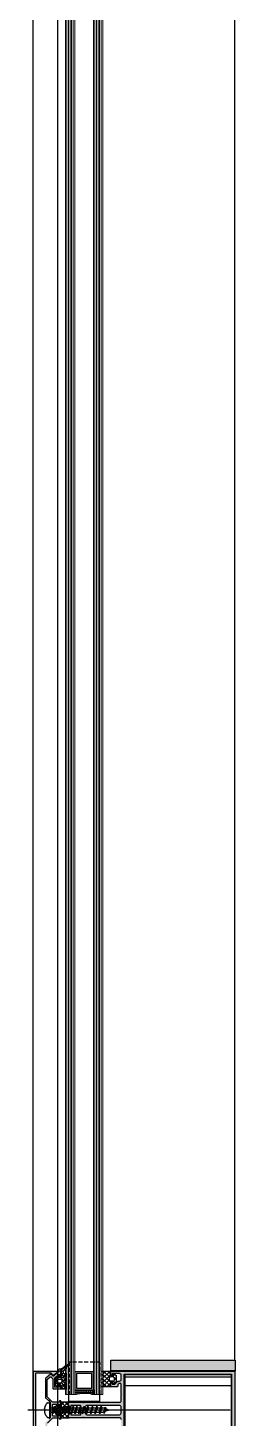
# Model space of a CAD drawing. Header units: millimetres. Extents: x 809 to 8159, y 33 to 4533.
# Drawn here: x 2919.5 to 2932.8, y 2349.5 to 2438.8 of the extents above; entities that cross this region are included whole.
import ezdxf

# ---------------------------------------------------------------- set-up
doc = ezdxf.new("R2010")
doc.units = ezdxf.units.MM
doc.linetypes.add('DASHDOT', pattern=[25.4, 12.7, -6.35, 0, -6.35])
doc.linetypes.add('HIDDEN', pattern=[0.375, 0.25, -0.125])
for name, color, linetype in [('1', 3, 'Continuous'), ('11', 11, 'Continuous'), ('3', 11, 'Continuous'), ('5', 11, 'Continuous'), ('EKSEN', 11, 'Continuous'), ('FITILLER', 240, 'Continuous'), ('GORUNUS-TARAMA', 11, 'Continuous')]:
    doc.layers.add(name, color=color, linetype=linetype)
doc.layers.add('cam', color=5, linetype='Continuous', lineweight=0)

# ---------------------------------------------------------------- blocks, each defined once
blk = doc.blocks.new('ajsdfxcvzx')
h = blk.add_hatch(color=256)
edge = h.paths.add_edge_path()
edge.add_arc((34875.984, -6238.904), 0.05, 90, 180)
edge.add_line((34875.934, -6238.904), (34875.934, -6243.544))
edge.add_arc((34875.984, -6243.544), 0.05, 180, 270)
edge.add_line((34875.984, -6243.594), (34876.937, -6243.594))
edge.add_line((34876.937, -6243.594), (34877.048, -6243.461))
edge.add_arc((34877.087, -6243.494), 0.05, 50, 140, ccw=False)
edge.add_line((34877.119, -6243.455), (34877.397, -6243.688))
edge.add_arc((34877.384, -6243.704), 0.02, -90, 50, ccw=False)
edge.add_line((34877.384, -6243.724), (34875.854, -6243.724))
edge.add_arc((34875.854, -6243.674), 0.05, 180, 270, ccw=False)
edge.add_line((34875.804, -6243.674), (34875.804, -6238.774))
edge.add_arc((34875.854, -6238.774), 0.05, 90, 180, ccw=False)
edge.add_line((34875.854, -6238.724), (34877.384, -6238.724))
edge.add_arc((34877.384, -6238.744), 0.02, -50, 90, ccw=False)
edge.add_line((34877.397, -6238.759), (34877.119, -6238.992))
edge.add_arc((34877.087, -6238.954), 0.05, 220, 310, ccw=False)
edge.add_line((34877.048, -6238.986), (34876.937, -6238.854))
edge.add_line((34876.937, -6238.854), (34875.984, -6238.854))
h = blk.add_hatch(color=256)
edge = h.paths.add_edge_path()
edge.add_line((34877.177, -6239.746), (34877.177, -6239.146))
edge.add_line((34877.177, -6239.146), (34877.457, -6238.911))
edge.add_line((34877.457, -6238.911), (34877.457, -6239.116))
edge.add_line((34877.457, -6239.116), (34877.527, -6239.116))
edge.add_arc((34877.527, -6239.066), 0.05, 270, 360)
edge.add_line((34877.577, -6239.066), (34877.577, -6238.729))
edge.add_line((34877.577, -6238.729), (34877.472, -6238.729))
edge.add_line((34877.472, -6238.729), (34877.116, -6239.027))
edge.add_arc((34877.084, -6238.989), 0.05, 220, 310, ccw=False)
edge.add_line((34877.045, -6239.021), (34876.97, -6238.932))
edge.add_arc((34876.932, -6238.964), 0.05, 40, 130)
edge.add_line((34876.9, -6238.926), (34876.595, -6239.181))
edge.add_arc((34876.627, -6239.22), 0.05, 130, 180)
edge.add_line((34876.577, -6239.22), (34876.577, -6240.399))
edge.add_arc((34876.627, -6240.399), 0.05, 180, 225)
edge.add_line((34876.592, -6240.435), (34876.769, -6240.612))
edge.add_line((34876.769, -6240.612), (34876.811, -6240.612))
edge.add_line((34876.811, -6240.612), (34876.811, -6240.654))
edge.add_line((34876.811, -6240.654), (34876.866, -6240.709))
edge.add_arc((34876.831, -6240.744), 0.05, 0, 45, ccw=False)
edge.add_line((34876.881, -6240.744), (34876.881, -6241.703))
edge.add_arc((34876.831, -6241.703), 0.05, -45, 0, ccw=False)
edge.add_line((34876.866, -6241.738), (34876.811, -6241.793))
edge.add_line((34876.811, -6241.793), (34876.811, -6241.836))
edge.add_line((34876.811, -6241.836), (34876.769, -6241.836))
edge.add_line((34876.769, -6241.836), (34876.592, -6242.013))
edge.add_arc((34876.627, -6242.048), 0.05, 135, 180)
edge.add_line((34876.577, -6242.048), (34876.577, -6243.228))
edge.add_arc((34876.627, -6243.228), 0.05, 180, 230)
edge.add_line((34876.595, -6243.266), (34876.9, -6243.522))
edge.add_arc((34876.932, -6243.484), 0.05, 230, 320)
edge.add_line((34876.97, -6243.516), (34877.045, -6243.426))
edge.add_arc((34877.084, -6243.458), 0.05, 50, 140, ccw=False)
edge.add_line((34877.116, -6243.42), (34877.472, -6243.719))
edge.add_line((34877.472, -6243.719), (34877.577, -6243.719))
edge.add_line((34877.577, -6243.719), (34877.577, -6243.381))
edge.add_arc((34877.527, -6243.381), 0.05, 0, 90)
edge.add_line((34877.527, -6243.331), (34877.457, -6243.331))
edge.add_line((34877.457, -6243.331), (34877.457, -6243.536))
edge.add_line((34877.457, -6243.536), (34877.177, -6243.301))
edge.add_line((34877.177, -6243.301), (34877.177, -6242.701))
edge.add_line((34877.177, -6242.701), (34877.457, -6242.701))
edge.add_line((34877.457, -6242.701), (34877.457, -6242.831))
edge.add_line((34877.457, -6242.831), (34877.527, -6242.831))
edge.add_arc((34877.527, -6242.781), 0.05, 270, 360)
edge.add_line((34877.577, -6242.781), (34877.577, -6242.581))
edge.add_line((34877.577, -6242.581), (34877.107, -6242.581))
edge.add_arc((34877.107, -6242.631), 0.05, 90, 180)
edge.add_line((34877.057, -6242.631), (34877.057, -6243.207))
edge.add_arc((34877.007, -6243.207), 0.05, -40, 0, ccw=False)
edge.add_line((34877.045, -6243.239), (34876.955, -6243.347))
edge.add_arc((34876.917, -6243.315), 0.05, 230, 320, ccw=False)
edge.add_line((34876.885, -6243.353), (34876.715, -6243.21))
edge.add_arc((34876.747, -6243.172), 0.05, 180, 230, ccw=False)
edge.add_line((34876.697, -6243.172), (34876.697, -6242.098))
edge.add_arc((34876.747, -6242.098), 0.05, 135, 180, ccw=False)
edge.add_line((34876.712, -6242.063), (34877.036, -6241.738))
edge.add_arc((34877.071, -6241.774), 0.05, 90, 135, ccw=False)
edge.add_line((34877.071, -6241.724), (34877.477, -6241.724))
edge.add_line((34877.477, -6241.724), (34877.477, -6241.824))
edge.add_line((34877.477, -6241.824), (34877.577, -6241.824))
edge.add_line((34877.577, -6241.824), (34877.577, -6241.524))
edge.add_arc((34877.527, -6241.524), 0.05, 0, 90)
edge.add_line((34877.527, -6241.474), (34877.457, -6241.474))
edge.add_line((34877.457, -6241.474), (34877.457, -6241.604))
edge.add_line((34877.457, -6241.604), (34877.081, -6241.604))
edge.add_arc((34877.081, -6241.554), 0.05, 180, 270, ccw=False)
edge.add_line((34877.031, -6241.554), (34877.031, -6240.894))
edge.add_arc((34877.081, -6240.894), 0.05, 90, 180, ccw=False)
edge.add_line((34877.081, -6240.844), (34877.457, -6240.844))
edge.add_line((34877.457, -6240.844), (34877.457, -6240.974))
edge.add_line((34877.457, -6240.974), (34877.527, -6240.974))
edge.add_arc((34877.527, -6240.924), 0.05, 270, 360)
edge.add_line((34877.577, -6240.924), (34877.577, -6240.624))
edge.add_line((34877.577, -6240.624), (34877.477, -6240.624))
edge.add_line((34877.477, -6240.624), (34877.477, -6240.724))
edge.add_line((34877.477, -6240.724), (34877.071, -6240.724))
edge.add_arc((34877.071, -6240.674), 0.05, 225, 270, ccw=False)
edge.add_line((34877.036, -6240.709), (34876.712, -6240.385))
edge.add_arc((34876.747, -6240.349), 0.05, 180, 225, ccw=False)
edge.add_line((34876.697, -6240.349), (34876.697, -6239.276))
edge.add_arc((34876.747, -6239.276), 0.05, 130, 180, ccw=False)
edge.add_line((34876.715, -6239.237), (34876.885, -6239.095))
edge.add_arc((34876.917, -6239.133), 0.05, 40, 130, ccw=False)
edge.add_line((34876.955, -6239.101), (34877.045, -6239.208))
edge.add_arc((34877.007, -6239.24), 0.05, 0, 40, ccw=False)
edge.add_line((34877.057, -6239.24), (34877.057, -6239.816))
edge.add_arc((34877.107, -6239.816), 0.05, 180, 270)
edge.add_line((34877.107, -6239.866), (34877.577, -6239.866))
edge.add_line((34877.577, -6239.866), (34877.577, -6239.666))
edge.add_arc((34877.527, -6239.666), 0.05, 0, 90)
edge.add_line((34877.527, -6239.616), (34877.457, -6239.616))
edge.add_line((34877.457, -6239.616), (34877.457, -6239.746))
edge.add_line((34877.457, -6239.746), (34877.177, -6239.746))
h = blk.add_hatch(color=256)
edge = h.paths.add_edge_path()
edge.add_line((34880.797, -6243.474), (34880.867, -6243.474))
edge.add_line((34880.867, -6243.474), (34880.867, -6243.564))
edge.add_line((34880.867, -6243.564), (34881.347, -6243.564))
edge.add_arc((34881.347, -6243.464), 0.1, -90, 0)
edge.add_line((34881.447, -6243.464), (34881.447, -6243.184))
edge.add_arc((34881.347, -6243.184), 0.1, 0, 90)
edge.add_line((34881.347, -6243.084), (34881.268, -6243.084))
edge.add_arc((34881.268, -6243.034), 0.05, 225, 270, ccw=False)
edge.add_line((34881.232, -6243.069), (34881.062, -6242.898))
edge.add_arc((34881.026, -6242.934), 0.05, 45, 90)
edge.add_line((34881.026, -6242.884), (34880.867, -6242.884))
edge.add_line((34880.867, -6242.884), (34880.867, -6242.974))
edge.add_line((34880.867, -6242.974), (34880.797, -6242.974))
edge.add_arc((34880.797, -6242.924), 0.05, -180, -90, ccw=False)
edge.add_line((34880.747, -6242.924), (34880.747, -6242.724))
edge.add_line((34880.747, -6242.724), (34881.187, -6242.724))
edge.add_arc((34881.187, -6242.774), 0.05, 0, 90, ccw=False)
edge.add_line((34881.237, -6242.774), (34881.237, -6242.841))
edge.add_arc((34881.287, -6242.841), 0.05, 180, 225)
edge.add_line((34881.252, -6242.876), (34881.285, -6242.909))
edge.add_arc((34881.32, -6242.874), 0.05, 225, 270)
edge.add_line((34881.32, -6242.924), (34881.397, -6242.924))
edge.add_arc((34881.397, -6242.874), 0.05, -90, 0)
edge.add_line((34881.447, -6242.874), (34881.447, -6242.624))
edge.add_line((34881.447, -6242.624), (34881.447, -6242.254))
edge.add_line((34881.447, -6242.254), (34881.477, -6242.224))
edge.add_line((34881.477, -6242.224), (34881.447, -6242.194))
edge.add_line((34881.447, -6242.194), (34881.447, -6241.824))
edge.add_arc((34881.356, -6241.816), 0.0919, -5.07053, 90.95505)
edge.add_line((34881.354, -6241.724), (34879.077, -6241.724))
edge.add_arc((34879.057, -6241.724), 0.02, 0, 180)
edge.add_line((34879.037, -6241.724), (34879.017, -6241.724))
edge.add_arc((34878.997, -6241.724), 0.02, 0, 180)
edge.add_line((34878.977, -6241.724), (34878.047, -6241.724))
edge.add_line((34878.047, -6241.724), (34878.047, -6241.584))
edge.add_arc((34878.107, -6241.584), 0.06, 90, 180, ccw=False)
edge.add_line((34878.107, -6241.524), (34878.107, -6241.454))
edge.add_arc((34878.137, -6241.454), 0.03, 90, 180, ccw=False)
edge.add_line((34878.137, -6241.424), (34878.177, -6241.424))
edge.add_arc((34878.177, -6241.454), 0.03, 0, 90, ccw=False)
edge.add_line((34878.207, -6241.454), (34878.207, -6241.524))
edge.add_line((34878.207, -6241.524), (34878.847, -6241.524))
edge.add_line((34878.847, -6241.524), (34878.847, -6241.274))
edge.add_line((34878.847, -6241.274), (34878.897, -6241.224))
edge.add_line((34878.897, -6241.224), (34878.847, -6241.174))
edge.add_line((34878.847, -6241.174), (34878.847, -6240.924))
edge.add_line((34878.847, -6240.924), (34878.207, -6240.924))
edge.add_line((34878.207, -6240.924), (34878.207, -6240.994))
edge.add_arc((34878.177, -6240.994), 0.03, -90, 0, ccw=False)
edge.add_line((34878.177, -6241.024), (34878.137, -6241.024))
edge.add_arc((34878.137, -6240.994), 0.03, -180, -90, ccw=False)
edge.add_line((34878.107, -6240.994), (34878.107, -6240.924))
edge.add_arc((34878.107, -6240.864), 0.06, 180, 270, ccw=False)
edge.add_line((34878.047, -6240.864), (34878.047, -6240.724))
edge.add_line((34878.047, -6240.724), (34878.977, -6240.724))
edge.add_arc((34878.997, -6240.724), 0.02, 180, 360)
edge.add_line((34879.017, -6240.724), (34879.037, -6240.724))
edge.add_arc((34879.057, -6240.724), 0.02, 180, 360)
edge.add_line((34879.077, -6240.724), (34881.354, -6240.724))
edge.add_arc((34881.356, -6240.632), 0.0919, 269.04495, 365.07053)
edge.add_line((34881.447, -6240.624), (34881.447, -6240.254))
edge.add_line((34881.447, -6240.254), (34881.477, -6240.224))
edge.add_line((34881.477, -6240.224), (34881.447, -6240.194))
edge.add_line((34881.447, -6240.194), (34881.447, -6239.824))
edge.add_line((34881.447, -6239.824), (34881.447, -6239.574))
edge.add_arc((34881.397, -6239.574), 0.05, 0, 90)
edge.add_line((34881.397, -6239.524), (34881.32, -6239.524))
edge.add_arc((34881.32, -6239.574), 0.05, 90, 135)
edge.add_line((34881.285, -6239.538), (34881.252, -6239.571))
edge.add_arc((34881.287, -6239.607), 0.05, 135, 180)
edge.add_line((34881.237, -6239.607), (34881.237, -6239.674))
edge.add_arc((34881.187, -6239.674), 0.05, -90, 0, ccw=False)
edge.add_line((34881.187, -6239.724), (34880.747, -6239.724))
edge.add_line((34880.747, -6239.724), (34880.747, -6239.524))
edge.add_arc((34880.797, -6239.524), 0.05, 90, 180, ccw=False)
edge.add_line((34880.797, -6239.474), (34880.867, -6239.474))
edge.add_line((34880.867, -6239.474), (34880.867, -6239.564))
edge.add_line((34880.867, -6239.564), (34881.026, -6239.564))
edge.add_arc((34881.026, -6239.514), 0.05, 270, 315)
edge.add_line((34881.062, -6239.549), (34881.232, -6239.378))
edge.add_arc((34881.268, -6239.414), 0.05, 90, 135, ccw=False)
edge.add_line((34881.268, -6239.364), (34881.347, -6239.364))
edge.add_arc((34881.347, -6239.264), 0.1, -90, 0)
edge.add_line((34881.447, -6239.264), (34881.447, -6238.984))
edge.add_arc((34881.347, -6238.984), 0.1, 0, 90)
edge.add_line((34881.347, -6238.884), (34880.867, -6238.884))
edge.add_line((34880.867, -6238.884), (34880.867, -6238.974))
edge.add_line((34880.867, -6238.974), (34880.797, -6238.974))
edge.add_arc((34880.797, -6238.924), 0.05, -180, -90, ccw=False)
edge.add_line((34880.747, -6238.924), (34880.747, -6238.724))
edge.add_line((34880.747, -6238.724), (34888.74, -6238.724))
edge.add_line((34888.74, -6238.724), (34888.74, -6243.724))
edge.add_line((34888.74, -6243.724), (34880.747, -6243.724))
edge.add_line((34880.747, -6243.724), (34880.747, -6243.524))
edge.add_arc((34880.797, -6243.524), 0.05, 90, 180, ccw=False)
h.paths.add_polyline_path([(34881.64, -6238.925), (34888.54, -6238.925), (34888.54, -6243.525), (34881.64, -6243.525), (34881.64, -6241.225)], flags=16)
edge = h.paths.add_edge_path(flags=16)
edge.add_arc((34879.24, -6241.425), 0.1, 180, 270)
edge.add_line((34879.24, -6241.525), (34881.34, -6241.525))
edge.add_arc((34881.34, -6241.425), 0.1, -90, 0)
edge.add_line((34881.44, -6241.425), (34881.44, -6241.025))
edge.add_arc((34881.34, -6241.025), 0.1, 0, 90)
edge.add_line((34881.34, -6240.925), (34879.24, -6240.925))
edge.add_arc((34879.24, -6241.025), 0.1, 90, 180)
edge.add_line((34879.14, -6241.025), (34879.14, -6241.425))
h = blk.add_hatch()
h.set_pattern_fill('NET', color=256, style=0)
h.set_pattern_definition([(360, (34936.91878, -6247.6816), (1e-17, 0.125), []), (90, (34936.91878, -6247.6816), (-0.125, 2e-17), [])])
h.paths.add_polyline_path([(34878.497, -6239.93), (34879.66, -6239.93), (34879.66, -6240.228), (34879.461, -6240.188), (34879.223, -6240.168), (34878.964, -6240.168), (34878.636, -6240.198), (34878.497, -6240.218)])
at = {"layer": 'FITILLER'}
h = blk.add_hatch(dxfattribs=at)
h.set_pattern_fill('NET', color=256, scale=1.5, angle=45, style=0)
h.set_pattern_definition([(315, (34863.16115, -6255.71184), (-0.1325825, -0.1325825), []), (225, (34863.16115, -6255.71184), (-0.1325825, 0.1325825), [])])
edge = h.paths.add_edge_path(flags=16)
edge.add_arc((34877.405, -6239.341), 0.1, 90, 180, ccw=False)
edge.add_line((34877.405, -6239.241), (34877.53, -6239.241))
edge.add_arc((34877.53, -6239.341), 0.1, 0, 90, ccw=False)
edge.add_line((34877.63, -6239.341), (34877.63, -6239.391))
edge.add_arc((34877.53, -6239.391), 0.1, -90, 0, ccw=False)
edge.add_line((34877.53, -6239.491), (34877.405, -6239.491))
edge.add_arc((34877.405, -6239.391), 0.1, 180, 270, ccw=False)
edge.add_line((34877.305, -6239.391), (34877.305, -6239.341))
edge = h.paths.add_edge_path()
edge.add_arc((34877.562, -6238.382), 0.2, 280, 310.23314, ccw=False)
edge.add_line((34877.597, -6238.579), (34877.462, -6238.603))
edge.add_arc((34877.471, -6238.652), 0.05, 100, 165)
edge.add_line((34877.422, -6238.639), (34877.404, -6238.709))
edge.add_line((34877.404, -6238.709), (34877.58, -6238.709))
edge.add_line((34877.58, -6238.709), (34877.58, -6239.091))
edge.add_arc((34877.53, -6239.091), 0.05, -90, 0, ccw=False)
edge.add_line((34877.53, -6239.141), (34877.41, -6239.141))
edge.add_line((34877.41, -6239.141), (34877.41, -6239.041))
edge.add_line((34877.41, -6239.041), (34877.36, -6239.041))
edge.add_line((34877.36, -6239.041), (34877.23, -6239.116))
edge.add_arc((34877.255, -6239.159), 0.05, 120, 180)
edge.add_line((34877.205, -6239.159), (34877.205, -6239.573))
edge.add_arc((34877.255, -6239.573), 0.05, 180, 240)
edge.add_line((34877.23, -6239.616), (34877.36, -6239.691))
edge.add_line((34877.36, -6239.691), (34877.41, -6239.691))
edge.add_line((34877.41, -6239.691), (34877.41, -6239.591))
edge.add_line((34877.41, -6239.591), (34877.53, -6239.591))
edge.add_arc((34877.53, -6239.641), 0.05, 0, 90, ccw=False)
edge.add_line((34877.58, -6239.641), (34877.58, -6239.866))
edge.add_line((34877.58, -6239.866), (34877.93, -6239.866))
edge.add_line((34877.93, -6239.866), (34877.93, -6239.716))
edge.add_line((34877.93, -6239.716), (34877.78, -6239.716))
edge.add_arc((34877.78, -6239.666), 0.05, 180, 270, ccw=False)
edge.add_line((34877.73, -6239.666), (34877.73, -6239.646))
edge.add_arc((34877.78, -6239.646), 0.05, 90, 180, ccw=False)
edge.add_line((34877.78, -6239.596), (34877.93, -6239.596))
edge.add_line((34877.93, -6239.596), (34877.93, -6239.446))
edge.add_line((34877.93, -6239.446), (34877.78, -6239.446))
edge.add_arc((34877.78, -6239.396), 0.05, 180, 270, ccw=False)
edge.add_line((34877.73, -6239.396), (34877.73, -6239.376))
edge.add_arc((34877.78, -6239.376), 0.05, 90, 180, ccw=False)
edge.add_line((34877.78, -6239.326), (34877.93, -6239.326))
edge.add_line((34877.93, -6239.326), (34877.93, -6239.176))
edge.add_line((34877.93, -6239.176), (34877.78, -6239.176))
edge.add_arc((34877.78, -6239.126), 0.05, 180, 270, ccw=False)
edge.add_line((34877.73, -6239.126), (34877.73, -6239.106))
edge.add_arc((34877.78, -6239.106), 0.05, 90, 180, ccw=False)
edge.add_line((34877.78, -6239.056), (34877.93, -6239.056))
edge.add_line((34877.93, -6239.056), (34877.93, -6238.906))
edge.add_line((34877.93, -6238.906), (34877.78, -6238.906))
edge.add_arc((34877.78, -6238.856), 0.05, 180, 270, ccw=False)
edge.add_line((34877.73, -6238.856), (34877.73, -6238.748))
edge.add_arc((34877.78, -6238.748), 0.05, 140, 180, ccw=False)
edge.add_line((34877.742, -6238.716), (34878.009, -6238.397))
edge.add_arc((34877.977, -6238.359), 0.05, 310.23314, 490.23314)
edge.add_line((34877.945, -6238.321), (34877.691, -6238.535))
h = blk.add_hatch(dxfattribs=at)
h.set_pattern_fill('DOTS', color=256, scale=1.2, angle=-45, style=0)
h.set_pattern_definition([(45, (34786.58186, -6380.2855), (0.079549513, -0.026516504), [0, -0.075])])
h.paths.add_polyline_path([(34880.777, -6238.71), (34880.777, -6238.029), (34888.774, -6238.029), (34888.774, -6238.71)])
h = blk.add_hatch(dxfattribs=at)
h.set_pattern_fill('NET', color=256, scale=1.5, angle=45, style=0)
h.set_pattern_definition([(315, (34867.13714, -6251.47032), (-0.1325825, -0.1325825), []), (225, (34867.13714, -6251.47032), (-0.1325825, 0.1325825), [])])
edge = h.paths.add_edge_path(flags=16)
edge.add_arc((34880.769, -6239.249), 0.1, 180, 270)
edge.add_line((34880.769, -6239.349), (34880.927, -6239.349))
edge.add_arc((34880.927, -6239.249), 0.1, 270, 360)
edge.add_line((34881.027, -6239.249), (34881.027, -6239.199))
edge.add_arc((34880.927, -6239.199), 0.1, 360, 450)
edge.add_line((34880.927, -6239.099), (34880.769, -6239.099))
edge.add_arc((34880.769, -6239.199), 0.1, 90, 180)
edge.add_line((34880.669, -6239.199), (34880.669, -6239.249))
edge = h.paths.add_edge_path()
edge.add_line((34880.752, -6239.724), (34880.235, -6239.724))
edge.add_arc((34880.235, -6239.714), 0.01, 135, 270, ccw=False)
edge.add_line((34880.228, -6239.707), (34880.339, -6239.596))
edge.add_arc((34880.333, -6239.59), 0.00893, 315, 405)
edge.add_line((34880.339, -6239.583), (34880.23, -6239.474))
edge.add_arc((34880.236, -6239.468), 0.00893, 135, 225, ccw=False)
edge.add_line((34880.23, -6239.461), (34880.339, -6239.352))
edge.add_arc((34880.333, -6239.346), 0.00893, 315, 405)
edge.add_line((34880.339, -6239.339), (34880.23, -6239.23))
edge.add_arc((34880.236, -6239.224), 0.00893, 135, 225, ccw=False)
edge.add_line((34880.23, -6239.217), (34880.339, -6239.108))
edge.add_arc((34880.333, -6239.102), 0.00893, 315, 405)
edge.add_line((34880.339, -6239.095), (34880.23, -6238.986))
edge.add_arc((34880.236, -6238.98), 0.00893, 135, 225, ccw=False)
edge.add_line((34880.23, -6238.974), (34880.339, -6238.864))
edge.add_arc((34880.333, -6238.858), 0.00893, 315, 405)
edge.add_line((34880.339, -6238.852), (34880.228, -6238.741))
edge.add_arc((34880.235, -6238.734), 0.01, 90, 225, ccw=False)
edge.add_line((34880.235, -6238.724), (34880.752, -6238.724))
edge.add_line((34880.752, -6238.724), (34880.752, -6238.949))
edge.add_arc((34880.802, -6238.949), 0.05, 180, 270)
edge.add_line((34880.802, -6238.999), (34880.922, -6238.999))
edge.add_line((34880.922, -6238.999), (34880.922, -6238.899))
edge.add_line((34880.922, -6238.899), (34880.972, -6238.899))
edge.add_line((34880.972, -6238.899), (34881.102, -6238.974))
edge.add_arc((34881.077, -6239.017), 0.05, 0, 60, ccw=False)
edge.add_line((34881.127, -6239.017), (34881.127, -6239.43))
edge.add_arc((34881.077, -6239.43), 0.05, 300, 360, ccw=False)
edge.add_line((34881.102, -6239.474), (34880.972, -6239.549))
edge.add_line((34880.972, -6239.549), (34880.922, -6239.549))
edge.add_line((34880.922, -6239.549), (34880.922, -6239.449))
edge.add_line((34880.922, -6239.449), (34880.802, -6239.449))
edge.add_arc((34880.802, -6239.499), 0.05, 90, 180)
edge.add_line((34880.752, -6239.499), (34880.752, -6239.724))
h = blk.add_hatch(dxfattribs=at)
h.set_pattern_fill('NET', color=256, scale=1.5, angle=45, style=0)
h.set_pattern_definition([(45, (34859.267, -6163.19162), (-0.1325825, 0.1325825), []), (135, (34859.267, -6163.19162), (-0.1325825, -0.1325825), [])])
edge = h.paths.add_edge_path(flags=16)
edge.add_arc((34877.572, -6241.248), 0.1, 270, 360, ccw=False)
edge.add_line((34877.572, -6241.348), (34877.413, -6241.348))
edge.add_arc((34877.413, -6241.248), 0.1, 180, 270, ccw=False)
edge.add_line((34877.313, -6241.248), (34877.313, -6241.198))
edge.add_arc((34877.413, -6241.198), 0.1, 90, 180, ccw=False)
edge.add_line((34877.413, -6241.098), (34877.572, -6241.098))
edge.add_arc((34877.572, -6241.198), 0.1, 0, 90, ccw=False)
edge.add_line((34877.672, -6241.198), (34877.672, -6241.248))
edge = h.paths.add_edge_path()
edge.add_line((34877.588, -6241.723), (34878.105, -6241.723))
edge.add_arc((34878.105, -6241.713), 0.01, 270, 405)
edge.add_line((34878.112, -6241.706), (34878.001, -6241.595))
edge.add_arc((34878.008, -6241.589), 0.00893, 135, 225, ccw=False)
edge.add_line((34878.001, -6241.582), (34878.111, -6241.473))
edge.add_arc((34878.104, -6241.467), 0.00893, 315, 405)
edge.add_line((34878.111, -6241.46), (34878.001, -6241.351))
edge.add_arc((34878.008, -6241.345), 0.00893, 135, 225, ccw=False)
edge.add_line((34878.001, -6241.338), (34878.111, -6241.229))
edge.add_arc((34878.104, -6241.223), 0.00893, 315, 405)
edge.add_line((34878.111, -6241.216), (34878.001, -6241.107))
edge.add_arc((34878.008, -6241.101), 0.00893, 135, 225, ccw=False)
edge.add_line((34878.001, -6241.094), (34878.111, -6240.985))
edge.add_arc((34878.104, -6240.979), 0.00893, 315, 405)
edge.add_line((34878.111, -6240.973), (34878.001, -6240.863))
edge.add_arc((34878.008, -6240.857), 0.00893, 135, 225, ccw=False)
edge.add_line((34878.001, -6240.851), (34878.112, -6240.74))
edge.add_arc((34878.105, -6240.733), 0.01, 315, 450)
edge.add_line((34878.105, -6240.723), (34877.588, -6240.723))
edge.add_line((34877.588, -6240.723), (34877.588, -6240.948))
edge.add_arc((34877.538, -6240.948), 0.05, -90, 0, ccw=False)
edge.add_line((34877.538, -6240.998), (34877.418, -6240.998))
edge.add_line((34877.418, -6240.998), (34877.418, -6240.898))
edge.add_line((34877.418, -6240.898), (34877.368, -6240.898))
edge.add_line((34877.368, -6240.898), (34877.238, -6240.973))
edge.add_arc((34877.263, -6241.016), 0.05, 120, 180)
edge.add_line((34877.213, -6241.016), (34877.213, -6241.429))
edge.add_arc((34877.263, -6241.429), 0.05, 180, 240)
edge.add_line((34877.238, -6241.473), (34877.368, -6241.548))
edge.add_line((34877.368, -6241.548), (34877.418, -6241.548))
edge.add_line((34877.418, -6241.548), (34877.418, -6241.448))
edge.add_line((34877.418, -6241.448), (34877.538, -6241.448))
edge.add_arc((34877.538, -6241.498), 0.05, 0, 90, ccw=False)
edge.add_line((34877.588, -6241.498), (34877.588, -6241.723))
at = {"linetype": 'HIDDEN'}
for p, q in [((34878.077, -6238.141), (34878.077, -6240.224)), ((34880.077, -6238.141), (34878.077, -6238.141)), ((34880.077, -6240.201), (34880.077, -6238.141))]:
    blk.add_line(p, q, dxfattribs=at)
for p, q in [((34878.077, -6240.22), (34878.077, -6240.224)), ((34878.473, -6239.924), (34879.073, -6239.924))]:
    blk.add_line(p, q)
at = {"elevation": 0}
for points in [[(34875.984, -6238.854, 0.414214), (34875.934, -6238.904), (34875.934, -6243.544, 0.414214), (34875.984, -6243.594), (34876.937, -6243.594), (34877.048, -6243.461, -0.414214), (34877.119, -6243.455), (34877.397, -6243.688, -0.700208), (34877.384, -6243.724), (34875.854, -6243.724, -0.414214), (34875.804, -6243.674), (34875.804, -6238.774, -0.414214), (34875.854, -6238.724), (34877.384, -6238.724, -0.700208), (34877.397, -6238.759), (34877.119, -6238.992, -0.414214), (34877.048, -6238.986), (34876.937, -6238.854)], [(34879.14, -6241.425, 0.414214), (34879.24, -6241.525), (34881.34, -6241.525, 0.414214), (34881.44, -6241.425), (34881.44, -6241.025, 0.414214), (34881.34, -6240.925), (34879.24, -6240.925, 0.414214), (34879.14, -6241.025)]]:
    blk.add_lwpolyline(points, format="xyb", close=True, dxfattribs=at)
for points in [[(34876.712, -6242.063), (34877.036, -6241.738, -0.198912), (34877.071, -6241.724), (34877.477, -6241.724), (34877.477, -6241.824)], [(34877.577, -6241.824), (34877.577, -6241.524, 0.414214), (34877.527, -6241.474), (34877.457, -6241.474), (34877.457, -6241.604), (34877.081, -6241.604, -0.414214), (34877.031, -6241.554), (34877.031, -6240.894, -0.414214), (34877.081, -6240.844), (34877.457, -6240.844), (34877.457, -6240.974), (34877.527, -6240.974, 0.414214), (34877.577, -6240.924), (34877.577, -6240.624), (34877.477, -6240.624), (34877.477, -6240.724), (34877.071, -6240.724, -0.198912), (34877.036, -6240.709), (34876.712, -6240.385, -0.198912), (34876.697, -6240.349), (34876.697, -6239.276, -0.221695), (34876.715, -6239.237), (34876.885, -6239.095, -0.414214), (34876.955, -6239.101), (34877.045, -6239.208, -0.176327), (34877.057, -6239.24), (34877.057, -6239.816, 0.414214), (34877.107, -6239.866), (34877.577, -6239.866), (34877.577, -6239.666, 0.414214), (34877.527, -6239.616), (34877.457, -6239.616), (34877.457, -6239.746), (34877.177, -6239.746), (34877.177, -6239.146), (34877.457, -6238.911), (34877.457, -6239.116), (34877.527, -6239.116, 0.414214), (34877.577, -6239.066), (34877.577, -6238.729), (34877.472, -6238.729), (34877.116, -6239.027, -0.414214), (34877.045, -6239.021), (34876.97, -6238.932, 0.414214), (34876.9, -6238.926), (34876.595, -6239.181, 0.221695), (34876.577, -6239.22), (34876.577, -6240.399, 0.198912), (34876.592, -6240.435), (34876.769, -6240.612), (34876.811, -6240.612), (34876.811, -6240.654), (34876.866, -6240.709, -0.198912), (34876.881, -6240.744), (34876.881, -6241.703, -0.198912), (34876.866, -6241.738), (34876.811, -6241.793)], [(34881.447, -6241.824, 0.445362), (34881.354, -6241.724), (34879.077, -6241.724, 1), (34879.037, -6241.724), (34879.017, -6241.724, 1), (34878.977, -6241.724), (34878.047, -6241.724), (34878.047, -6241.584, -0.414214), (34878.107, -6241.524), (34878.107, -6241.454, -0.414214), (34878.137, -6241.424), (34878.177, -6241.424, -0.414214), (34878.207, -6241.454), (34878.207, -6241.524), (34878.847, -6241.524), (34878.847, -6241.274), (34878.897, -6241.224), (34878.847, -6241.174), (34878.847, -6240.924), (34878.207, -6240.924), (34878.207, -6240.994, -0.414214), (34878.177, -6241.024), (34878.137, -6241.024, -0.414214), (34878.107, -6240.994), (34878.107, -6240.924, -0.414214), (34878.047, -6240.864), (34878.047, -6240.724), (34878.977, -6240.724, 1), (34879.017, -6240.724), (34879.037, -6240.724, 1), (34879.077, -6240.724), (34881.354, -6240.724, 0.445362), (34881.447, -6240.624), (34881.447, -6240.254), (34881.477, -6240.224), (34881.447, -6240.194), (34881.447, -6239.824), (34881.447, -6239.574, 0.414214), (34881.397, -6239.524), (34881.32, -6239.524, 0.198912), (34881.285, -6239.538), (34881.252, -6239.571, 0.198912), (34881.237, -6239.607), (34881.237, -6239.674, -0.414214), (34881.187, -6239.724), (34880.747, -6239.724), (34880.747, -6239.524, -0.414214), (34880.797, -6239.474), (34880.867, -6239.474), (34880.867, -6239.564), (34881.026, -6239.564, 0.198912), (34881.062, -6239.549), (34881.232, -6239.378, -0.198912), (34881.268, -6239.364), (34881.347, -6239.364, 0.414214), (34881.447, -6239.264), (34881.447, -6238.984, 0.414214), (34881.347, -6238.884), (34880.867, -6238.884), (34880.867, -6238.974), (34880.797, -6238.974, -0.414214), (34880.747, -6238.924), (34880.747, -6238.724), (34888.74, -6238.724), (34888.74, -6243.724)]]:
    blk.add_lwpolyline(points, format="xyb", dxfattribs=at)
for points in [[(34878.473, -6239.924), (34879.66, -6239.924), (34879.66, -6238.778), (34878.473, -6238.778)], [(34878.573, -6239.824), (34879.56, -6239.824), (34879.56, -6238.878), (34878.573, -6238.878)], [(34881.64, -6238.925), (34888.54, -6238.925), (34888.54, -6243.525), (34881.64, -6243.525), (34881.64, -6241.225)], [(34878.497, -6239.93), (34879.66, -6239.93), (34879.66, -6240.228), (34879.461, -6240.188), (34879.223, -6240.168), (34878.964, -6240.168), (34878.636, -6240.198), (34878.497, -6240.218)]]:
    blk.add_lwpolyline(points, close=True, dxfattribs=at)
at = {"layer": '1', "linetype": 'DASHDOT', "ltscale": 10}
for p, q in [((34876.715, -6240.749), (34876.865, -6240.749)), ((34876.865, -6241.699), (34876.865, -6240.749)), ((34876.865, -6241.081), (34877.126, -6241.081)), ((34877.033, -6241.081), (34877.019, -6241.081)), ((34877.033, -6241.081), (34877.019, -6241.081)), ((34877.025, -6241.366), (34877.162, -6240.981)), ((34877.032, -6241.081), (34877.033, -6241.081)), ((34877.032, -6241.081), (34877.033, -6241.081)), ((34877.033, -6241.081), (34877.126, -6241.081)), ((34877.062, -6241.466), (34877.162, -6240.981)), ((34877.198, -6241.081), (34877.062, -6241.466)), ((34877.162, -6240.981), (34877.198, -6241.081)), ((34877.198, -6241.081), (34877.326, -6241.081)), ((34877.225, -6241.366), (34877.362, -6240.981)), ((34877.262, -6241.466), (34877.362, -6240.981)), ((34876.715, -6241.699), (34876.865, -6241.699)), ((34876.865, -6241.366), (34877.025, -6241.366)), ((34877.023, -6241.366), (34877.025, -6241.366)), ((34877.062, -6241.466), (34877.025, -6241.366)), ((34877.097, -6241.366), (34877.225, -6241.366)), ((34877.262, -6241.466), (34877.225, -6241.366))]:
    blk.add_line(p, q, dxfattribs=at)
for centre, radius, start, end in [((34877.163, -6241.224), 0.653, 133.31198, 171.59277), ((34876.429, -6241.224), 0.13, 312.68487, 47.31513), ((34877.163, -6241.224), 0.653, 188.40723, 226.68802)]:
    blk.add_arc(centre, radius, start, end, dxfattribs=at)
at = {"layer": '11'}
for p, q in [((34877.398, -6241.081), (34877.262, -6241.466)), ((34877.362, -6240.981), (34877.398, -6241.081)), ((34877.398, -6241.081), (34877.526, -6241.081)), ((34877.425, -6241.366), (34877.562, -6240.981)), ((34877.462, -6241.466), (34877.562, -6240.981)), ((34877.598, -6241.081), (34877.462, -6241.466)), ((34877.562, -6240.981), (34877.598, -6241.081)), ((34877.598, -6241.081), (34877.726, -6241.081)), ((34877.626, -6241.366), (34877.762, -6240.981)), ((34877.662, -6241.466), (34877.762, -6240.981)), ((34877.798, -6241.081), (34877.662, -6241.466)), ((34877.762, -6240.981), (34877.798, -6241.081)), ((34877.798, -6241.081), (34877.926, -6241.081)), ((34877.826, -6241.366), (34877.962, -6240.981)), ((34877.962, -6240.981), (34877.862, -6241.466)), ((34877.862, -6241.466), (34877.998, -6241.081)), ((34877.998, -6241.081), (34877.962, -6240.981)), ((34877.998, -6241.081), (34878.126, -6241.081)), ((34878.026, -6241.366), (34878.162, -6240.981)), ((34878.062, -6241.466), (34878.162, -6240.981)), ((34878.198, -6241.081), (34878.062, -6241.466)), ((34878.198, -6241.081), (34878.062, -6241.466)), ((34878.162, -6240.981), (34878.198, -6241.081)), ((34878.198, -6241.081), (34878.326, -6241.081)), ((34878.226, -6241.366), (34878.362, -6240.981)), ((34878.262, -6241.466), (34878.362, -6240.981)), ((34878.398, -6241.081), (34878.262, -6241.466)), ((34878.362, -6240.981), (34878.398, -6241.081)), ((34878.398, -6241.081), (34878.556, -6241.081)), ((34878.455, -6241.366), (34878.592, -6240.981)), ((34878.492, -6241.466), (34878.592, -6240.981)), ((34878.628, -6241.081), (34878.492, -6241.466)), ((34878.592, -6240.981), (34878.628, -6241.081)), ((34878.628, -6241.081), (34878.796, -6241.081)), ((34878.695, -6241.366), (34878.831, -6240.981)), ((34878.731, -6241.466), (34878.831, -6240.981)), ((34878.868, -6241.081), (34878.731, -6241.466)), ((34878.868, -6241.081), (34878.731, -6241.466)), ((34878.831, -6240.981), (34878.868, -6241.081)), ((34878.868, -6241.081), (34879.035, -6241.081)), ((34878.934, -6241.366), (34879.071, -6240.981)), ((34878.971, -6241.466), (34879.071, -6240.981)), ((34879.107, -6241.081), (34878.971, -6241.466)), ((34879.107, -6241.081), (34878.971, -6241.466)), ((34879.071, -6240.981), (34879.107, -6241.081)), ((34879.107, -6241.081), (34879.275, -6241.081)), ((34879.174, -6241.366), (34879.311, -6240.981)), ((34879.211, -6241.466), (34879.311, -6240.981)), ((34879.347, -6241.081), (34879.211, -6241.466)), ((34879.347, -6241.081), (34879.211, -6241.466)), ((34879.311, -6240.981), (34879.347, -6241.081)), ((34879.347, -6241.081), (34879.561, -6241.081)), ((34879.46, -6241.366), (34879.596, -6240.981)), ((34879.496, -6241.466), (34879.596, -6240.981)), ((34879.632, -6241.081), (34879.496, -6241.466)), ((34879.632, -6241.081), (34879.496, -6241.466)), ((34879.596, -6240.981), (34879.632, -6241.081)), ((34879.632, -6241.081), (34879.846, -6241.081)), ((34879.745, -6241.366), (34879.881, -6240.981)), ((34879.781, -6241.466), (34879.881, -6240.981)), ((34879.918, -6241.081), (34879.781, -6241.466)), ((34879.918, -6241.081), (34879.781, -6241.466)), ((34879.881, -6240.981), (34879.918, -6241.081)), ((34879.918, -6241.081), (34880.131, -6241.081)), ((34880.03, -6241.366), (34880.167, -6240.981)), ((34880.067, -6241.466), (34880.167, -6240.981)), ((34880.203, -6241.081), (34880.067, -6241.466)), ((34880.203, -6241.081), (34880.067, -6241.466)), ((34880.167, -6240.981), (34880.203, -6241.081)), ((34880.203, -6241.081), (34880.351, -6241.081)), ((34880.324, -6241.342), (34880.433, -6241.035)), ((34880.408, -6241.106), (34880.359, -6241.083)), ((34880.361, -6241.442), (34880.433, -6241.035)), ((34880.469, -6241.135), (34880.361, -6241.442)), ((34880.665, -6241.224), (34880.406, -6241.313)), ((34880.433, -6241.035), (34880.469, -6241.135)), ((34880.665, -6241.224), (34880.469, -6241.134)), ((34877.297, -6241.366), (34877.425, -6241.366)), ((34877.462, -6241.466), (34877.425, -6241.366)), ((34877.497, -6241.366), (34877.626, -6241.366)), ((34877.662, -6241.466), (34877.626, -6241.366)), ((34877.697, -6241.366), (34877.826, -6241.366)), ((34877.862, -6241.466), (34877.826, -6241.366)), ((34877.897, -6241.366), (34878.026, -6241.366)), ((34878.062, -6241.466), (34878.026, -6241.366)), ((34878.097, -6241.366), (34878.226, -6241.366)), ((34878.262, -6241.466), (34878.226, -6241.366)), ((34878.297, -6241.366), (34878.455, -6241.366)), ((34878.492, -6241.466), (34878.455, -6241.366)), ((34878.527, -6241.366), (34878.695, -6241.366)), ((34878.731, -6241.466), (34878.695, -6241.366)), ((34878.767, -6241.366), (34878.934, -6241.366)), ((34878.971, -6241.466), (34878.934, -6241.366)), ((34879.006, -6241.366), (34879.174, -6241.366)), ((34879.211, -6241.466), (34879.174, -6241.366)), ((34879.246, -6241.366), (34879.46, -6241.366)), ((34879.496, -6241.466), (34879.46, -6241.366)), ((34879.531, -6241.366), (34879.745, -6241.366)), ((34879.781, -6241.466), (34879.745, -6241.366)), ((34879.817, -6241.366), (34880.03, -6241.366)), ((34880.067, -6241.466), (34880.03, -6241.366)), ((34880.102, -6241.366), (34880.251, -6241.366)), ((34880.324, -6241.342), (34880.258, -6241.365)), ((34880.361, -6241.442), (34880.324, -6241.342))]:
    blk.add_line(p, q, dxfattribs=at)
for centre, start, end in [((34880.351, -6241.101), 65.32512, 90), ((34880.251, -6241.346), 270, 289.11162)]:
    blk.add_arc(centre, 0.02, start, end, dxfattribs=at)
at = {"layer": '3'}
for p, q in [((34878.077, -6240.681), (34878.077, -6240.224)), ((34880.077, -6240.681), (34880.077, -6240.224)), ((34880.077, -6240.681), (34878.077, -6240.681))]:
    blk.add_line(p, q, dxfattribs=at)
at = {"layer": '5'}
for p, q in [((34875.784, -6241.224), (34875.784, -6062.724)), ((34877.377, -6318.153), (34877.377, -6065.224)), ((34888.758, -6238.029), (34888.758, -6065.919))]:
    blk.add_line(p, q, dxfattribs=at)
at = {"layer": 'cam'}
for p, q in [((34877.958, -6063.724, 0), (34877.958, -6240.224)), ((34878.058, -6063.724, 0), (34878.058, -6240.224)), ((34878.158, -6063.724, 0), (34878.158, -6240.224)), ((34878.258, -6063.724, 0), (34878.258, -6240.224)), ((34878.358, -6063.724, 0), (34878.358, -6240.224)), ((34878.458, -6063.724, 0), (34878.458, -6240.224)), ((34879.758, -6063.724, 0), (34879.758, -6240.224)), ((34879.858, -6063.724, 0), (34879.858, -6240.224)), ((34879.958, -6063.724, 0), (34879.958, -6240.224)), ((34880.058, -6063.724, 0), (34880.058, -6240.224)), ((34880.158, -6063.724, 0), (34880.158, -6240.224)), ((34880.258, -6063.724, 0), (34880.258, -6240.224)), ((34877.858, -6065.553, 0), (34877.858, -6240.224)), ((34879.658, -6065.807), (34879.658, -6240.224)), ((34877.858, -6240.224), (34878.458, -6240.224)), ((34879.66, -6240.224), (34880.258, -6240.224))]:
    blk.add_line(p, q, dxfattribs=at)
at = {"layer": 'EKSEN', "linetype": 'DASHDOT', "ltscale": 5}
blk.add_line((34888.441, -6241.224), (34875.445, -6241.224), dxfattribs=at)
at = {"layer": 'FITILLER', "elevation": 0}
for points in [[(34877.691, -6238.535, -0.132688), (34877.597, -6238.579), (34877.462, -6238.603, 0.291473), (34877.422, -6238.639), (34877.404, -6238.709), (34877.58, -6238.709), (34877.58, -6239.091, -0.414214), (34877.53, -6239.141), (34877.41, -6239.141), (34877.41, -6239.041), (34877.36, -6239.041), (34877.23, -6239.116, 0.267949), (34877.205, -6239.159), (34877.205, -6239.573, 0.267949), (34877.23, -6239.616), (34877.36, -6239.691), (34877.41, -6239.691), (34877.41, -6239.591), (34877.53, -6239.591, -0.414214), (34877.58, -6239.641), (34877.58, -6239.866), (34877.93, -6239.866), (34877.93, -6239.716), (34877.78, -6239.716, -0.414214), (34877.73, -6239.666), (34877.73, -6239.646, -0.414214), (34877.78, -6239.596), (34877.93, -6239.596), (34877.93, -6239.446), (34877.78, -6239.446, -0.414214), (34877.73, -6239.396), (34877.73, -6239.376, -0.414214), (34877.78, -6239.326), (34877.93, -6239.326), (34877.93, -6239.176), (34877.78, -6239.176, -0.414214), (34877.73, -6239.126), (34877.73, -6239.106, -0.414214), (34877.78, -6239.056), (34877.93, -6239.056), (34877.93, -6238.906), (34877.78, -6238.906, -0.414214), (34877.73, -6238.856), (34877.73, -6238.748, -0.176327), (34877.742, -6238.716), (34878.009, -6238.397, 1), (34877.945, -6238.321)], [(34877.305, -6239.341, -0.414214), (34877.405, -6239.241), (34877.53, -6239.241, -0.414214), (34877.63, -6239.341), (34877.63, -6239.391, -0.414214), (34877.53, -6239.491), (34877.405, -6239.491, -0.414214), (34877.305, -6239.391)], [(34880.752, -6239.724), (34880.235, -6239.724, -0.668179), (34880.228, -6239.707), (34880.339, -6239.596, 0.414214), (34880.339, -6239.583), (34880.23, -6239.474, -0.414214), (34880.23, -6239.461), (34880.339, -6239.352, 0.414214), (34880.339, -6239.339), (34880.23, -6239.23, -0.414214), (34880.23, -6239.217), (34880.339, -6239.108, 0.414214), (34880.339, -6239.095), (34880.23, -6238.986, -0.414214), (34880.23, -6238.974), (34880.339, -6238.864, 0.414214), (34880.339, -6238.852), (34880.228, -6238.741, -0.668179), (34880.235, -6238.724), (34880.752, -6238.724), (34880.752, -6238.949, 0.414214), (34880.802, -6238.999), (34880.922, -6238.999), (34880.922, -6238.899), (34880.972, -6238.899), (34881.102, -6238.974, -0.267949), (34881.127, -6239.017), (34881.127, -6239.43, -0.267949), (34881.102, -6239.474), (34880.972, -6239.549), (34880.922, -6239.549), (34880.922, -6239.449), (34880.802, -6239.449, 0.414214), (34880.752, -6239.499)], [(34880.669, -6239.249, 0.414214), (34880.769, -6239.349), (34880.927, -6239.349, 0.414214), (34881.027, -6239.249), (34881.027, -6239.199, 0.414214), (34880.927, -6239.099), (34880.769, -6239.099, 0.414214), (34880.669, -6239.199)], [(34877.588, -6241.723), (34878.105, -6241.723, 0.668179), (34878.112, -6241.706), (34878.001, -6241.595, -0.414214), (34878.001, -6241.582), (34878.111, -6241.473, 0.414214), (34878.111, -6241.46), (34878.001, -6241.351, -0.414214), (34878.001, -6241.338), (34878.111, -6241.229, 0.414214), (34878.111, -6241.216), (34878.001, -6241.107, -0.414214), (34878.001, -6241.094), (34878.111, -6240.985, 0.414214), (34878.111, -6240.973), (34878.001, -6240.863, -0.414214), (34878.001, -6240.851), (34878.112, -6240.74, 0.668179), (34878.105, -6240.723), (34877.588, -6240.723), (34877.588, -6240.948, -0.414214), (34877.538, -6240.998), (34877.418, -6240.998), (34877.418, -6240.898), (34877.368, -6240.898), (34877.238, -6240.973, 0.267949), (34877.213, -6241.016), (34877.213, -6241.429, 0.267949), (34877.238, -6241.473), (34877.368, -6241.548), (34877.418, -6241.548), (34877.418, -6241.448), (34877.538, -6241.448, -0.414214), (34877.588, -6241.498)], [(34877.672, -6241.248, -0.414214), (34877.572, -6241.348), (34877.413, -6241.348, -0.414214), (34877.313, -6241.248), (34877.313, -6241.198, -0.414214), (34877.413, -6241.098), (34877.572, -6241.098, -0.414214), (34877.672, -6241.198)]]:
    blk.add_lwpolyline(points, format="xyb", close=True, dxfattribs=at)
blk.add_lwpolyline([(34880.777, -6238.71), (34880.777, -6238.029), (34888.774, -6238.029), (34888.774, -6238.71)], close=True, dxfattribs=at)
at = {"layer": 'GORUNUS-TARAMA'}
for p, q in [((34881.698, -6238.939), (34888.532, -6238.939)), ((34881.698, -6243.509), (34881.698, -6238.939)), ((34881.698, -6239.082), (34888.532, -6239.082)), ((34888.532, -6243.509), (34888.532, -6238.939)), ((34881.698, -6239.639), (34888.532, -6239.639))]:
    blk.add_line(p, q, dxfattribs=at)

msp = doc.modelspace()

# ---------------------------------------------------------------- block references
at = {"layer": 'GORUNUS-TARAMA'}
msp.add_blockref('ajsdfxcvzx', (-31955.956, 8591.274), dxfattribs=at)

doc.saveas('drawing.dxf')
